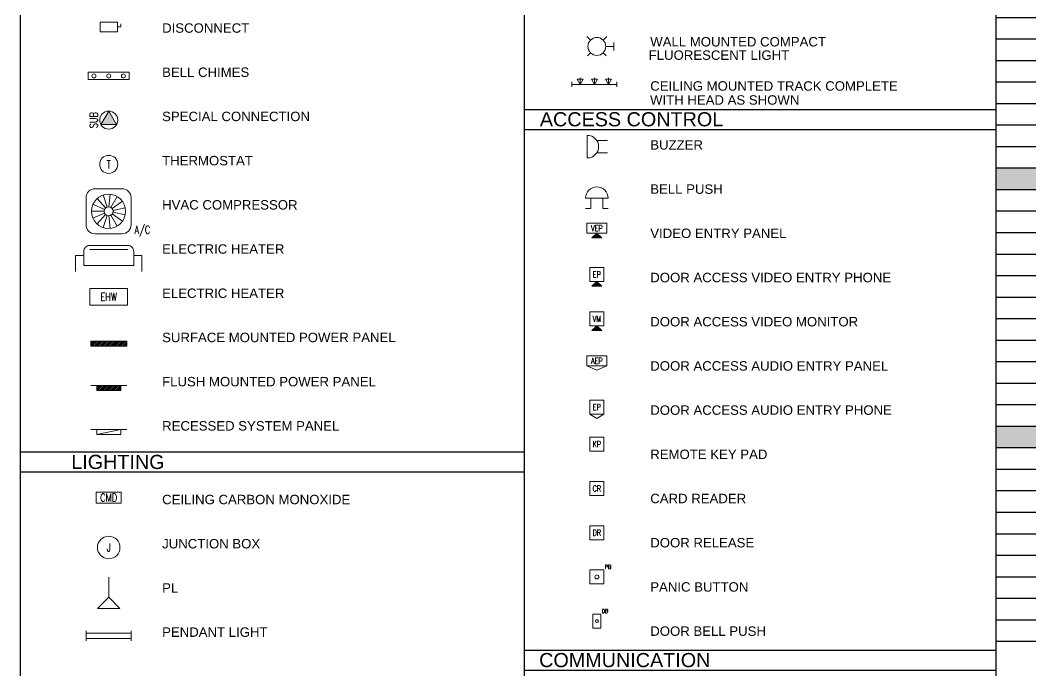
# Paper-space layout 'Symbols A0' of a CAD drawing. Header units: millimetres. Extents: x 0 to 1183, y 0 to 902.
# Drawn here: x 361 to 703.8, y 455.5 to 676.3 of the extents above; entities that cross this region are included whole.
import ezdxf
from ezdxf.enums import TextEntityAlignment as Align

# ---------------------------------------------------------------- set-up
doc = ezdxf.new("R2010")
doc.units = ezdxf.units.MM
for name, color, linetype, lineweight in [('E-ACCS', 152, 'Continuous', 5), ('E-LITE', 24, 'Continuous', 5), ('E-LITE-IDEN', 4, 'Continuous', 5), ('E-POWR', 1, 'Continuous', 5), ('G-ANNO-TEXT', 3, 'Continuous', 15), ('G-PAPR-MEDM', 6, 'Continuous', 30)]:
    doc.layers.add(name, color=color, linetype=linetype, lineweight=lineweight)
doc.layers.add('E-CTRL-IDEN', color=4, linetype='Continuous')
doc.styles.add('LARGE', font='arial.ttf', dxfattribs={"height": 4.8})
doc.styles.add('MEDIUM', font='arial.ttf', dxfattribs={"height": 3.2})
doc.styles.add('Medium text', font='arial.ttf', dxfattribs={"height": 3.2})
doc.styles.add('NOTES_ROMANS', font='romans.shx', dxfattribs={"width": 0.75})

# ---------------------------------------------------------------- blocks, each defined once
blk = doc.blocks.new('CEILING CARBON MONOXIDE')
blk.add_lwpolyline([(0, 0), (12.5, 0), (12.5, 5.56), (0, 5.56)], close=True)
at = {"style": 'NOTES_ROMANS', "width": 0.75}
blk.add_text('CMD', height=4, dxfattribs=at).set_placement((6.25, 2.78), align=Align.MIDDLE_CENTER)
blk = doc.blocks.new('DISCONNECT')
for p, q in [((8.69, 2.37), (10.45, 2.37)), ((10.45, 2.37), (10.45, 3.93))]:
    blk.add_line(p, q)
blk.add_lwpolyline([(8.69, 0), (0, 0), (0, 4.74), (8.69, 4.74)], close=True)
blk = doc.blocks.new('BELL CHIMES')
for p, q in [((-1.86, 10.23), (-1.86, -10.23)), ((1.86, 10.23), (-1.86, 10.23)), ((1.86, -10.23), (1.86, 10.23)), ((-1.86, -10.23), (1.86, -10.23))]:
    blk.add_line(p, q)
for centre in [(0, 7.37), (0, 0), (0, -7.37)]:
    blk.add_circle(centre, 1)
blk = doc.blocks.new('SPECIAL CONNECTION')
blk.add_lwpolyline([(0, 4.5), (-3.9, -2.25), (3.9, -2.25)], close=True)
blk.add_circle((0, 0), 4.5)
blk.add_solid([(-3.9, -2.25), (0, 4.5), (3.9, -2.25)])
at = {"style": 'NOTES_ROMANS', "width": 0.75}
blk.add_text('SUB', height=4, rotation=90, dxfattribs=at).set_placement((-7.5, 0), align=Align.MIDDLE_CENTER)
blk = doc.blocks.new('THERMOSTAT')
blk.add_circle((0, 0), 4.5)
at = {"style": 'NOTES_ROMANS', "width": 0.75}
blk.add_text('T', height=4, dxfattribs=at).set_placement((0, 0), align=Align.MIDDLE_CENTER)
blk = doc.blocks.new('HVAC COMPRESSOR')
for p, q in [((4.5, 22.5), (18, 22.5)), ((0, 4.5), (0, 18)), ((9.75, 12.91), (5.53, 17.6)), ((10.56, 13.38), (8.61, 19.38)), ((11.48, 13.47), (12.14, 19.75)), ((12.37, 13.19), (15.52, 18.65)), ((13.06, 12.56), (18.16, 16.27)), ((22.5, 18), (22.5, 4.5)), ((9.01, 11.25), (2.71, 11.25)), ((9.21, 12.16), (3.44, 14.73)), ((9.21, 10.34), (3.44, 7.77)), ((13.44, 11.71), (19.61, 13.03)), ((13.44, 10.79), (19.61, 9.47)), ((9.75, 9.59), (5.53, 4.9)), ((10.56, 9.12), (8.61, 3.12)), ((11.48, 9.03), (12.14, 2.75)), ((12.37, 9.31), (15.52, 3.85)), ((13.06, 9.94), (18.16, 6.23)), ((18, 0), (4.5, 0))]:
    blk.add_line(p, q)
for radius in [8.54, 2.24]:
    blk.add_circle((11.25, 11.25), radius)
for centre, start, end in [((4.5, 18), 90, 180), ((18, 18), 0, 90), ((4.5, 4.5), 180, 270), ((18, 4.5), 270, 0)]:
    blk.add_arc(centre, 4.5, start, end)
at = {"style": 'NOTES_ROMANS', "width": 0.75}
blk.add_text('A/C', height=4, dxfattribs=at).set_placement((24.25, 2), align=Align.MIDDLE_LEFT)
blk = doc.blocks.new('Buzzer')
for p, q in [((0, 5.63), (0, -5.63)), ((4.76, 3), (10, 3)), ((4.76, -3), (10, -3))]:
    blk.add_line(p, q)
blk.add_arc((0, 0), 5.63, 270, 90)
blk = doc.blocks.new('Bell Push')
for p, q in [((-5.63, 5.24), (5.63, 5.24)), ((-3, 5.24), (-3, 0)), ((3, 5.24), (3, 0)), ((-3, 0), (-5.63, 0)), ((3, 0), (5.63, 0))]:
    blk.add_line(p, q)
blk.add_arc((0, 5.24), 5.63, 0, 180)
blk = doc.blocks.new('Junction Box')
blk.add_circle((0, 0), 5.63)
at = {"layer": 'E-LITE-IDEN', "style": 'NOTES_ROMANS', "width": 0.75}
blk.add_text('J', height=4, dxfattribs=at).set_placement((0, 0), align=Align.MIDDLE_CENTER)
blk = doc.blocks.new('Electric Heater')
blk.add_line((-9.5, 8), (9.5, 8))
blk.add_lwpolyline([(-12.5, 0), (12.5, 0), (12.5, 7, 0.414214), (9.5, 10), (-9.5, 10, 0.414214), (-12.5, 7)], format="xyb", close=True)
for points in [[(-12.5, 5), (-16.5, 5), (-16.5, -3)], [(12.5, 5), (16.5, 5), (16.5, -3)]]:
    blk.add_lwpolyline(points)
blk = doc.blocks.new('Electric Water Heater')
blk.add_lwpolyline([(-9.37, -4.17), (9.38, -4.17), (9.38, 4.17), (-9.37, 4.17)], close=True)
at = {"style": 'NOTES_ROMANS', "width": 0.75}
blk.add_text('EHW', height=4, dxfattribs=at).set_placement((0, 0), align=Align.MIDDLE_CENTER)
blk = doc.blocks.new('PL')
blk.add_line((0, -10), (0, 0))
blk.add_lwpolyline([(-5.625, -15.625), (5.625, -15.625), (0, -10)], close=True)
blk = doc.blocks.new('Pendant Light')
for p, q in [((-11.24, 2.5), (-11.24, -2.5)), ((11.24, 1.25), (-11.24, 1.25)), ((11.24, 2.5), (11.24, -2.5)), ((11.24, -1.25), (-11.24, -1.25))]:
    blk.add_line(p, q)
blk = doc.blocks.new('WALL MOUNTED COMPACT FLUORESCENT LIGHT')
at = {"lineweight": -2}
for p, q in [((-3.17, 3.17), (-5, 5)), ((3.17, 3.17), (5.02, 5.02)), ((-3.17, -3.17), (-4.65, -4.65)), ((3.17, -3.17), (4.64, -4.64))]:
    blk.add_line(p, q, dxfattribs=at)
for p, q in [((4.49, 0), (8.49, 0)), ((8.49, -2), (8.49, 2))]:
    blk.add_line(p, q)
blk.add_circle((0, 0), 4.49, dxfattribs=at)
blk = doc.blocks.new('FLUSH MOUNTED POWER PANEL')
for p, q in [((9, 0), (-9, 0)), ((-6, -2.1), (-3.9, 0)), ((-6, 0), (-6, -2.5)), ((-5.52, -2.5), (-3.02, 0)), ((-2.86, -2.5), (-0.36, 0)), ((-1.98, -2.5), (0.52, 0)), ((0.67, -2.5), (3.17, 0)), ((1.56, -2.5), (4.06, 0)), ((6, -2.5), (6, 0)), ((-6, -0.33), (-5.67, 0)), ((-6, -1.22), (-4.78, 0)), ((-6, -2.5), (6, -2.5)), ((-4.63, -2.5), (-2.13, 0)), ((-3.75, -2.5), (-1.25, 0)), ((-1.1, -2.5), (1.4, 0)), ((-0.21, -2.5), (2.29, 0)), ((2.44, -2.5), (4.94, 0)), ((3.32, -2.5), (5.82, 0)), ((4.21, -2.5), (6, -0.71)), ((5.09, -2.5), (6, -1.59)), ((5.98, -2.5), (6, -2.48))]:
    blk.add_line(p, q)
blk = doc.blocks.new('RECESSED SYSTEM PANEL')
for p, q in [((9, 0), (-9, 0)), ((-6, 0), (-6, -2.5)), ((-6, -2.5), (6, 0)), ((6, -2.5), (6, 0)), ((-6, -2.5), (6, -2.5)), ((5.98, -2.5), (6, -2.48))]:
    blk.add_line(p, q)
blk = doc.blocks.new('SURFACE MOUNTED POWER PANEL')
for p, q in [((-9, -0.66), (-8.34, 0)), ((-9, -1.54), (-7.46, 0)), ((-9, -2.42), (-6.58, 0)), ((-8.19, -2.5), (-5.69, 0)), ((-7.31, -2.5), (-4.81, 0)), ((-6.43, -2.5), (-3.93, 0)), ((-5.54, -2.5), (-3.04, 0)), ((-4.66, -2.5), (-2.16, 0)), ((-3.77, -2.5), (-1.27, 0)), ((-2.89, -2.5), (-0.39, 0)), ((-2.01, -2.5), (0.49, 0)), ((-1.12, -2.5), (1.38, 0)), ((-0.24, -2.5), (2.26, 0)), ((0.65, -2.5), (3.15, 0)), ((1.53, -2.5), (4.03, 0)), ((2.41, -2.5), (4.91, 0)), ((3.3, -2.5), (5.8, 0)), ((4.18, -2.5), (6.68, 0)), ((5.07, -2.5), (7.57, 0)), ((5.95, -2.5), (8.45, 0)), ((6.83, -2.5), (9, -0.33)), ((7.72, -2.5), (9, -1.22)), ((8.6, -2.5), (9, -2.1))]:
    blk.add_line(p, q)
blk.add_lwpolyline([(-9, -2.5), (9, -2.5), (9, 0), (-9, 0)], close=True)
blk = doc.blocks.new('VIDEO ENTRY PANEL')
h = blk.add_hatch(color=256)
h.dxf.hatch_style = 1
h.paths.add_polyline_path([(-2.5, -7.33), (2.5, -7.33), (0, -5)])
for points in [[(-5, -5), (5, -5), (5, 0), (-5, 0)], [(-2.5, -7.33), (2.5, -7.33), (0, -5)]]:
    blk.add_lwpolyline(points, close=True)
at = {"layer": 'E-CTRL-IDEN', "insert": (0, -2.5), "char_height": 3, "width": 5.9229, "attachment_point": 5, "style": 'NOTES_ROMANS'}
blk.add_mtext('VEP', dxfattribs=at)
blk = doc.blocks.new('DOOR ACCESS VIDEO ENTRY PANEL')
h = blk.add_hatch(color=256)
h.dxf.hatch_style = 1
h.paths.add_polyline_path([(-2.5, -9.33), (2.5, -9.33), (0, -7)])
for points in [[(-3.5, -7), (3.5, -7), (3.5, 0), (-3.5, 0)], [(-2.5, -9.33), (2.5, -9.33), (0, -7)]]:
    blk.add_lwpolyline(points, close=True)
at = {"layer": 'E-CTRL-IDEN', "style": 'NOTES_ROMANS', "width": 0.75}
blk.add_text('EP', height=3, dxfattribs=at).set_placement((0, -3.5), align=Align.MIDDLE_CENTER)
blk = doc.blocks.new('DOOR ACCESS VIDEO MONITOR')
h = blk.add_hatch(color=256)
h.dxf.hatch_style = 1
h.paths.add_polyline_path([(-2.5, -9.33), (2.5, -9.33), (0, -7)])
for points in [[(-3.5, -7), (3.5, -7), (3.5, 0), (-3.5, 0)], [(-2.5, -9.33), (2.5, -9.33), (0, -7)]]:
    blk.add_lwpolyline(points, close=True)
at = {"layer": 'E-CTRL-IDEN', "style": 'NOTES_ROMANS', "width": 0.75}
blk.add_text('VM', height=3, dxfattribs=at).set_placement((0, -3.5), align=Align.MIDDLE_CENTER)
blk = doc.blocks.new('DOOR ACCESS AUDIO ENTRY PANEL')
for points in [[(-5, -5), (5, -5), (5, 0), (-5, 0)], [(5, -5), (-5, -5), (0, -7.16)]]:
    blk.add_lwpolyline(points, close=True)
at = {"layer": 'E-CTRL-IDEN', "insert": (0, -2.5), "char_height": 3, "width": 5.9229, "attachment_point": 5, "style": 'NOTES_ROMANS'}
blk.add_mtext('AEP', dxfattribs=at)
blk = doc.blocks.new('DOOR ACCESS AUDIO ENTRY PHONE')
blk.add_lwpolyline([(-3.5, -7), (3.5, -7), (3.5, 0), (-3.5, 0)], close=True)
blk.add_lwpolyline([(-3.5, -7), (0, -9.16), (3.5, -7)])
at = {"layer": 'E-CTRL-IDEN', "style": 'NOTES_ROMANS', "width": 0.75}
blk.add_text('EP', height=3, dxfattribs=at).set_placement((0, -3.5), align=Align.MIDDLE_CENTER)
blk = doc.blocks.new('REMOTE KEY PAD')
blk.add_lwpolyline([(-3.5, -3.5), (3.5, -3.5), (3.5, 3.5), (-3.5, 3.5)], close=True)
at = {"layer": 'E-CTRL-IDEN', "style": 'NOTES_ROMANS', "width": 0.75}
blk.add_text('KP', height=3, dxfattribs=at).set_placement((0, 0), align=Align.MIDDLE_CENTER)
blk = doc.blocks.new('CARD READER')
blk.add_lwpolyline([(-3.5, -3.5), (3.5, -3.5), (3.5, 3.5), (-3.5, 3.5)], close=True)
at = {"layer": 'E-CTRL-IDEN', "style": 'NOTES_ROMANS', "width": 0.75}
blk.add_text('CR', height=3, dxfattribs=at).set_placement((0, 0), align=Align.MIDDLE_CENTER)
blk = doc.blocks.new('DOOR RELEASE')
blk.add_lwpolyline([(-3.5, -3.5), (3.5, -3.5), (3.5, 3.5), (-3.5, 3.5)], close=True)
at = {"layer": 'E-CTRL-IDEN', "style": 'NOTES_ROMANS', "width": 0.75}
blk.add_text('DR', height=3, dxfattribs=at).set_placement((0, 0), align=Align.MIDDLE_CENTER)
blk = doc.blocks.new('PANIC BUTTON')
blk.add_lwpolyline([(-3.5, -3.5), (3.5, -3.5), (3.5, 3.5), (-3.5, 3.5)], close=True)
blk.add_circle((0, 0), 1)
at = {"layer": 'E-CTRL-IDEN', "style": 'NOTES_ROMANS', "width": 0.75}
blk.add_text('PB', height=2, dxfattribs=at).set_placement((4, 4))
blk = doc.blocks.new('DOOR BELL PUSH')
blk.add_lwpolyline([(-2, -3.5), (2, -3.5), (2, 3.5), (-2, 3.5)], close=True)
blk.add_circle((0, 0), 0.75)
at = {"layer": 'E-CTRL-IDEN', "style": 'NOTES_ROMANS', "width": 0.75}
blk.add_text('DB', height=2, dxfattribs=at).set_placement((2.5, 4))
blk = doc.blocks.new('*T133')
at = {"layer": 'G-PAPR-MEDM', "color": 7, "linetype": 'ByBlock', "lineweight": -2, "transparency": 16777216}
for p, q in [((0, 0), (200, 0)), ((0, 0), (0, -14.6)), ((39.16, 0), (39.16, -7.3)), ((132.17, 0), (132.17, -7.3)), ((170.86, 0), (170.86, -7.3)), ((200, 0), (200, -7.3)), ((0, -7.3), (200, -7.3)), ((0, -29.2), (200, -29.2)), ((0, -29.2), (0, -36.5)), ((0, -131.4), (200, -131.4)), ((0, -131.4), (0, -138.7)), ((0, -240.9), (200, -240.9)), ((0, -240.9), (0, -248.2)), ((0, -328.5), (200, -328.5)), ((0, -328.5), (0, -335.8))]:
    blk.add_line(p, q, dxfattribs=at)
at = {"layer": 'G-PAPR-MEDM', "color": 0, "linetype": 'ByBlock', "lineweight": -2, "transparency": 16777216}
for p, q in [((200, -7.3), (200, -401.5)), ((0, -14.6), (200, -14.6)), ((0, -14.6), (0, -29.2)), ((39.16, -14.6), (39.16, -29.2)), ((132.17, -14.6), (132.17, -29.2)), ((170.86, -14.6), (170.86, -29.2)), ((0, -21.9), (200, -21.9)), ((0, -36.5), (200, -36.5)), ((0, -36.5), (0, -131.4)), ((39.16, -36.5), (39.16, -131.4)), ((132.17, -36.5), (132.17, -131.4)), ((170.86, -36.5), (170.86, -131.4)), ((0, -43.8), (200, -43.8)), ((0, -51.1), (200, -51.1)), ((0, -58.4), (200, -58.4)), ((0, -65.7), (200, -65.7)), ((0, -73), (200, -73)), ((0, -80.3), (200, -80.3)), ((0, -87.6), (200, -87.6)), ((0, -94.9), (200, -94.9)), ((0, -102.2), (200, -102.2)), ((0, -109.5), (200, -109.5)), ((0, -116.8), (200, -116.8)), ((0, -124.1), (200, -124.1)), ((0, -138.7), (200, -138.7)), ((0, -138.7), (0, -240.9)), ((39.16, -138.7), (39.16, -240.9)), ((132.17, -138.7), (132.17, -240.9)), ((170.86, -138.7), (170.86, -240.9)), ((0, -146), (200, -146)), ((0, -153.3), (200, -153.3)), ((0, -160.6), (200, -160.6)), ((0, -167.9), (200, -167.9)), ((0, -175.2), (200, -175.2)), ((0, -182.5), (200, -182.5)), ((0, -189.8), (200, -189.8)), ((0, -197.1), (200, -197.1)), ((0, -204.4), (200, -204.4)), ((0, -211.7), (200, -211.7)), ((0, -219), (200, -219)), ((0, -226.3), (200, -226.3)), ((0, -233.6), (200, -233.6)), ((0, -248.2), (200, -248.2)), ((0, -248.2), (0, -328.5)), ((39.16, -248.2), (39.16, -328.5)), ((132.17, -248.2), (132.17, -328.5)), ((170.86, -248.2), (170.86, -328.5)), ((0, -255.5), (200, -255.5)), ((0, -262.8), (200, -262.8)), ((0, -270.1), (200, -270.1)), ((0, -277.4), (200, -277.4)), ((0, -284.7), (200, -284.7)), ((0, -292), (200, -292)), ((0, -299.3), (200, -299.3)), ((0, -306.6), (200, -306.6)), ((0, -313.9), (200, -313.9)), ((0, -321.2), (200, -321.2)), ((0, -335.8), (200, -335.8)), ((0, -335.8), (0, -401.5)), ((39.16, -335.8), (39.16, -401.5)), ((132.17, -335.8), (132.17, -401.5)), ((170.86, -335.8), (170.86, -401.5)), ((0, -343.1), (200, -343.1)), ((0, -350.4), (200, -350.4)), ((0, -357.7), (200, -357.7)), ((0, -365), (200, -365)), ((0, -372.3), (200, -372.3)), ((0, -379.6), (200, -379.6)), ((0, -386.9), (200, -386.9)), ((0, -394.2), (200, -394.2)), ((0, -401.5), (200, -401.5))]:
    blk.add_line(p, q, dxfattribs=at)
at = {"layer": 'G-PAPR-MEDM', "color": 9, "transparency": 16777216}
for points in [[(0, 0), (0, -7.3), (39.16, 0), (39.16, -7.3)], [(39.16, 0), (39.16, -7.3), (132.17, 0), (132.17, -7.3)], [(132.17, 0), (132.17, -7.3), (170.86, 0), (170.86, -7.3)], [(170.86, 0), (170.86, -7.3), (200, 0), (200, -7.3)], [(0, -7.3), (0, -14.6), (200, -7.3), (200, -14.6)], [(0, -29.2), (0, -36.5), (200, -29.2), (200, -36.5)], [(0, -131.4), (0, -138.7), (200, -131.4), (200, -138.7)], [(0, -240.9), (0, -248.2), (200, -240.9), (200, -248.2)], [(0, -328.5), (0, -335.8), (200, -328.5), (200, -335.8)]]:
    blk.add_solid(points, dxfattribs=at)
at = {"layer": 'G-PAPR-MEDM', "color": 7, "transparency": 16777216, "char_height": 3.2, "attachment_point": 2, "style": 'MEDIUM'}
for s, insert, width in [('{\\fArial|b0|i0|c0;SHEET NO.', (19.58, -1.5), 36.1591), ('{\\fArial|b0|i0|c0;DESCRIPTION', (85.67, -1.5), 90.0153), ('{\\fArial|b0|i0|c0;ISSUED ON', (151.52, -1.5), 35.6828), ('{\\fArial|b0|i0|c0;REV NO.', (185.43, -1.5), 26.1428), ('{\\fArial|b0|i0|c0;GENERAL', (100, -8.8), 197), ('{\\fArial|b0|i0|c0;G-001', (19.58, -16.1), 36.1591), ('{\\fArial|b0|i0|c0;COVER SHEET', (85.67, -16.1), 90.0153), ('{\\fArial|b0|i0|c0;########', (151.52, -16.1), 35.6828), ('{\\fArial|b0|i0|c0;R0', (185.43, -16.1), 26.1428), ('{\\fArial|b0|i0|c0;G-002', (19.58, -23.4), 36.1591), ('{\\fArial|b0|i0|c0;SYMBOLS & LEGENDS', (85.67, -23.4), 90.0153), ('{\\fArial|b0|i0|c0;', (151.52, -23.4), 35.6828), ('{\\fArial|b0|i0|c0;R0', (185.43, -23.4), 26.1428), ('{\\fArial|b0|i0|c0;ARCHITECTURAL FLOOR PLANS', (100, -30.7), 197), ('{\\fArial|b0|i0|c0;', (19.58, -38), 36.1591), ('{\\fArial|b0|i0|c0;', (85.67, -38), 90.0153), ('{\\fArial|b0|i0|c0;', (151.52, -38), 35.6828), ('{\\fArial|b0|i0|c0;', (185.43, -38), 26.1428), ('{\\fArial|b0|i0|c0;', (19.58, -45.3), 36.1591), ('{\\fArial|b0|i0|c0;', (85.67, -45.3), 90.0153), ('{\\fArial|b0|i0|c0;', (151.52, -45.3), 35.6828), ('{\\fArial|b0|i0|c0;', (185.43, -45.3), 26.1428), ('{\\fArial|b0|i0|c0;', (19.58, -52.6), 36.1591), ('{\\fArial|b0|i0|c0;', (85.67, -52.6), 90.0153), ('{\\fArial|b0|i0|c0;', (151.52, -52.6), 35.6828), ('{\\fArial|b0|i0|c0;', (185.43, -52.6), 26.1428), ('{\\fArial|b0|i0|c0;', (19.58, -59.9), 36.1591), ('{\\fArial|b0|i0|c0;', (85.67, -59.9), 90.0153), ('{\\fArial|b0|i0|c0;', (151.52, -59.9), 35.6828), ('{\\fArial|b0|i0|c0;', (185.43, -59.9), 26.1428), ('{\\fArial|b0|i0|c0;', (19.58, -67.2), 36.1591), ('{\\fArial|b0|i0|c0;', (85.67, -67.2), 90.0153), ('{\\fArial|b0|i0|c0;', (151.52, -67.2), 35.6828), ('{\\fArial|b0|i0|c0;', (185.43, -67.2), 26.1428), ('{\\fArial|b0|i0|c0;', (19.58, -74.5), 36.1591), ('{\\fArial|b0|i0|c0;', (85.67, -74.5), 90.0153), ('{\\fArial|b0|i0|c0;', (151.52, -74.5), 35.6828), ('{\\fArial|b0|i0|c0;', (185.43, -74.5), 26.1428), ('{\\fArial|b0|i0|c0;', (19.58, -81.8), 36.1591), ('{\\fArial|b0|i0|c0;', (85.67, -81.8), 90.0153), ('{\\fArial|b0|i0|c0;', (151.52, -81.8), 35.6828), ('{\\fArial|b0|i0|c0;', (185.43, -81.8), 26.1428), ('{\\fArial|b0|i0|c0;', (19.58, -89.1), 36.1591), ('{\\fArial|b0|i0|c0;', (85.67, -89.1), 90.0153), ('{\\fArial|b0|i0|c0;', (151.52, -89.1), 35.6828), ('{\\fArial|b0|i0|c0;', (185.43, -89.1), 26.1428), ('{\\fArial|b0|i0|c0;', (19.58, -96.4), 36.1591), ('{\\fArial|b0|i0|c0;', (85.67, -96.4), 90.0153), ('{\\fArial|b0|i0|c0;', (151.52, -96.4), 35.6828), ('{\\fArial|b0|i0|c0;', (185.43, -96.4), 26.1428), ('{\\fArial|b0|i0|c0;', (19.58, -103.7), 36.1591), ('{\\fArial|b0|i0|c0;', (85.67, -103.7), 90.0153), ('{\\fArial|b0|i0|c0;', (151.52, -103.7), 35.6828), ('{\\fArial|b0|i0|c0;', (185.43, -103.7), 26.1428), ('{\\fArial|b0|i0|c0;', (19.58, -111), 36.1591), ('{\\fArial|b0|i0|c0;', (85.67, -111), 90.0153), ('{\\fArial|b0|i0|c0;', (151.52, -111), 35.6828), ('{\\fArial|b0|i0|c0;', (185.43, -111), 26.1428), ('{\\fArial|b0|i0|c0;', (19.58, -118.3), 36.1591), ('{\\fArial|b0|i0|c0;', (85.67, -118.3), 90.0153), ('{\\fArial|b0|i0|c0;', (151.52, -118.3), 35.6828), ('{\\fArial|b0|i0|c0;', (185.43, -118.3), 26.1428), ('{\\fArial|b0|i0|c0;', (19.58, -125.6), 36.1591), ('{\\fArial|b0|i0|c0;', (85.67, -125.6), 90.0153), ('{\\fArial|b0|i0|c0;', (151.52, -125.6), 35.6828), ('{\\fArial|b0|i0|c0;', (185.43, -125.6), 26.1428), ('{\\fArial|b0|i0|c0;ARCHITECTURAL WORKING DRAWINGS', (100, -132.9), 197), ('{\\fArial|b0|i0|c0;', (19.58, -140.2), 36.1591), ('{\\fArial|b0|i0|c0;', (85.67, -140.2), 90.0153), ('{\\fArial|b0|i0|c0;', (151.52, -140.2), 35.6828), ('{\\fArial|b0|i0|c0;', (185.43, -140.2), 26.1428), ('{\\fArial|b0|i0|c0;', (19.58, -147.5), 36.1591), ('{\\fArial|b0|i0|c0;', (85.67, -147.5), 90.0153), ('{\\fArial|b0|i0|c0;', (151.52, -147.5), 35.6828), ('{\\fArial|b0|i0|c0;', (185.43, -147.5), 26.1428), ('{\\fArial|b0|i0|c0;', (19.58, -154.8), 36.1591), ('{\\fArial|b0|i0|c0;', (85.67, -154.8), 90.0153), ('{\\fArial|b0|i0|c0;', (151.52, -154.8), 35.6828), ('{\\fArial|b0|i0|c0;', (185.43, -154.8), 26.1428), ('{\\fArial|b0|i0|c0;', (19.58, -162.1), 36.1591), ('{\\fArial|b0|i0|c0;', (85.67, -162.1), 90.0153), ('{\\fArial|b0|i0|c0;', (151.52, -162.1), 35.6828), ('{\\fArial|b0|i0|c0;', (185.43, -162.1), 26.1428), ('{\\fArial|b0|i0|c0;', (19.58, -169.4), 36.1591), ('{\\fArial|b0|i0|c0;', (85.67, -169.4), 90.0153), ('{\\fArial|b0|i0|c0;', (151.52, -169.4), 35.6828), ('{\\fArial|b0|i0|c0;', (185.43, -169.4), 26.1428), ('{\\fArial|b0|i0|c0;', (19.58, -176.7), 36.1591), ('{\\fArial|b0|i0|c0;', (85.67, -176.7), 90.0153), ('{\\fArial|b0|i0|c0;', (151.52, -176.7), 35.6828), ('{\\fArial|b0|i0|c0;', (185.43, -176.7), 26.1428), ('{\\fArial|b0|i0|c0;', (19.58, -184), 36.1591), ('{\\fArial|b0|i0|c0;', (85.67, -184), 90.0153), ('{\\fArial|b0|i0|c0;', (151.52, -184), 35.6828), ('{\\fArial|b0|i0|c0;', (185.43, -184), 26.1428), ('{\\fArial|b0|i0|c0;', (19.58, -191.3), 36.1591), ('{\\fArial|b0|i0|c0;', (85.67, -191.3), 90.0153), ('{\\fArial|b0|i0|c0;', (151.52, -191.3), 35.6828), ('{\\fArial|b0|i0|c0;', (185.43, -191.3), 26.1428), ('{\\fArial|b0|i0|c0;', (19.58, -198.6), 36.1591), ('{\\fArial|b0|i0|c0;', (85.67, -198.6), 90.0153), ('{\\fArial|b0|i0|c0;', (151.52, -198.6), 35.6828), ('{\\fArial|b0|i0|c0;', (185.43, -198.6), 26.1428), ('{\\fArial|b0|i0|c0;', (19.58, -205.9), 36.1591), ('{\\fArial|b0|i0|c0;', (85.67, -205.9), 90.0153), ('{\\fArial|b0|i0|c0;', (151.52, -205.9), 35.6828), ('{\\fArial|b0|i0|c0;', (185.43, -205.9), 26.1428), ('{\\fArial|b0|i0|c0;', (19.58, -213.2), 36.1591), ('{\\fArial|b0|i0|c0;', (85.67, -213.2), 90.0153), ('{\\fArial|b0|i0|c0;', (151.52, -213.2), 35.6828), ('{\\fArial|b0|i0|c0;', (185.43, -213.2), 26.1428), ('{\\fArial|b0|i0|c0;', (19.58, -220.5), 36.1591), ('{\\fArial|b0|i0|c0;', (85.67, -220.5), 90.0153), ('{\\fArial|b0|i0|c0;', (151.52, -220.5), 35.6828), ('{\\fArial|b0|i0|c0;', (185.43, -220.5), 26.1428), ('{\\fArial|b0|i0|c0;', (19.58, -227.8), 36.1591), ('{\\fArial|b0|i0|c0;', (85.67, -227.8), 90.0153), ('{\\fArial|b0|i0|c0;', (151.52, -227.8), 35.6828), ('{\\fArial|b0|i0|c0;', (185.43, -227.8), 26.1428), ('{\\fArial|b0|i0|c0;', (19.58, -235.1), 36.1591), ('{\\fArial|b0|i0|c0;', (85.67, -235.1), 90.0153), ('{\\fArial|b0|i0|c0;', (151.52, -235.1), 35.6828), ('{\\fArial|b0|i0|c0;', (185.43, -235.1), 26.1428), ('{\\fArial|b0|i0|c0;ARCHITECTURAL ELEVATIONS / SECTIONS', (100, -242.4), 197), ('{\\fArial|b0|i0|c0;', (19.58, -249.7), 36.1591), ('{\\fArial|b0|i0|c0;', (85.67, -249.7), 90.0153), ('{\\fArial|b0|i0|c0;', (151.52, -249.7), 35.6828), ('{\\fArial|b0|i0|c0;', (185.43, -249.7), 26.1428), ('{\\fArial|b0|i0|c0;', (19.58, -257), 36.1591), ('{\\fArial|b0|i0|c0;', (85.67, -257), 90.0153), ('{\\fArial|b0|i0|c0;', (151.52, -257), 35.6828), ('{\\fArial|b0|i0|c0;', (185.43, -257), 26.1428), ('{\\fArial|b0|i0|c0;', (19.58, -264.3), 36.1591), ('{\\fArial|b0|i0|c0;', (85.67, -264.3), 90.0153), ('{\\fArial|b0|i0|c0;', (151.52, -264.3), 35.6828), ('{\\fArial|b0|i0|c0;', (185.43, -264.3), 26.1428), ('{\\fArial|b0|i0|c0;', (19.58, -271.6), 36.1591), ('{\\fArial|b0|i0|c0;', (85.67, -271.6), 90.0153), ('{\\fArial|b0|i0|c0;', (151.52, -271.6), 35.6828), ('{\\fArial|b0|i0|c0;', (185.43, -271.6), 26.1428), ('{\\fArial|b0|i0|c0;', (19.58, -278.9), 36.1591), ('{\\fArial|b0|i0|c0;', (85.67, -278.9), 90.0153), ('{\\fArial|b0|i0|c0;', (151.52, -278.9), 35.6828), ('{\\fArial|b0|i0|c0;', (185.43, -278.9), 26.1428), ('{\\fArial|b0|i0|c0;', (19.58, -286.2), 36.1591), ('{\\fArial|b0|i0|c0;', (85.67, -286.2), 90.0153), ('{\\fArial|b0|i0|c0;', (151.52, -286.2), 35.6828), ('{\\fArial|b0|i0|c0;', (185.43, -286.2), 26.1428), ('{\\fArial|b0|i0|c0;', (19.58, -293.5), 36.1591), ('{\\fArial|b0|i0|c0;', (85.67, -293.5), 90.0153), ('{\\fArial|b0|i0|c0;', (151.52, -293.5), 35.6828), ('{\\fArial|b0|i0|c0;', (185.43, -293.5), 26.1428), ('{\\fArial|b0|i0|c0;', (19.58, -300.8), 36.1591), ('{\\fArial|b0|i0|c0;', (85.67, -300.8), 90.0153), ('{\\fArial|b0|i0|c0;', (151.52, -300.8), 35.6828), ('{\\fArial|b0|i0|c0;', (185.43, -300.8), 26.1428), ('{\\fArial|b0|i0|c0;', (19.58, -308.1), 36.1591), ('{\\fArial|b0|i0|c0;', (85.67, -308.1), 90.0153), ('{\\fArial|b0|i0|c0;', (151.52, -308.1), 35.6828), ('{\\fArial|b0|i0|c0;', (185.43, -308.1), 26.1428), ('{\\fArial|b0|i0|c0;', (19.58, -315.4), 36.1591), ('{\\fArial|b0|i0|c0;', (85.67, -315.4), 90.0153), ('{\\fArial|b0|i0|c0;', (151.52, -315.4), 35.6828), ('{\\fArial|b0|i0|c0;', (185.43, -315.4), 26.1428), ('{\\fArial|b0|i0|c0;', (19.58, -322.7), 36.1591), ('{\\fArial|b0|i0|c0;', (85.67, -322.7), 90.0153), ('{\\fArial|b0|i0|c0;', (151.52, -322.7), 35.6828), ('{\\fArial|b0|i0|c0;', (185.43, -322.7), 26.1428), ('{\\fArial|b0|i0|c0;ARCHITECTURAL DETAILS', (100, -330), 197), ('{\\fArial|b0|i0|c0;', (19.58, -337.3), 36.1591), ('{\\fArial|b0|i0|c0;', (85.67, -337.3), 90.0153), ('{\\fArial|b0|i0|c0;', (151.52, -337.3), 35.6828), ('{\\fArial|b0|i0|c0;', (185.43, -337.3), 26.1428), ('{\\fArial|b0|i0|c0;', (19.58, -344.6), 36.1591), ('{\\fArial|b0|i0|c0;', (85.67, -344.6), 90.0153), ('{\\fArial|b0|i0|c0;', (151.52, -344.6), 35.6828), ('{\\fArial|b0|i0|c0;', (185.43, -344.6), 26.1428), ('{\\fArial|b0|i0|c0;', (19.58, -351.9), 36.1591), ('{\\fArial|b0|i0|c0;', (85.67, -351.9), 90.0153), ('{\\fArial|b0|i0|c0;', (151.52, -351.9), 35.6828), ('{\\fArial|b0|i0|c0;', (185.43, -351.9), 26.1428), ('{\\fArial|b0|i0|c0;', (19.58, -359.2), 36.1591), ('{\\fArial|b0|i0|c0;', (85.67, -359.2), 90.0153), ('{\\fArial|b0|i0|c0;', (151.52, -359.2), 35.6828), ('{\\fArial|b0|i0|c0;', (185.43, -359.2), 26.1428), ('{\\fArial|b0|i0|c0;', (19.58, -366.5), 36.1591), ('{\\fArial|b0|i0|c0;', (85.67, -366.5), 90.0153), ('{\\fArial|b0|i0|c0;', (151.52, -366.5), 35.6828), ('{\\fArial|b0|i0|c0;', (185.43, -366.5), 26.1428), ('{\\fArial|b0|i0|c0;', (19.58, -373.8), 36.1591), ('{\\fArial|b0|i0|c0;', (85.67, -373.8), 90.0153), ('{\\fArial|b0|i0|c0;', (151.52, -373.8), 35.6828), ('{\\fArial|b0|i0|c0;', (185.43, -373.8), 26.1428), ('{\\fArial|b0|i0|c0;', (19.58, -381.1), 36.1591), ('{\\fArial|b0|i0|c0;', (85.67, -381.1), 90.0153), ('{\\fArial|b0|i0|c0;', (151.52, -381.1), 35.6828), ('{\\fArial|b0|i0|c0;', (185.43, -381.1), 26.1428), ('{\\fArial|b0|i0|c0;', (19.58, -388.4), 36.1591), ('{\\fArial|b0|i0|c0;', (85.67, -388.4), 90.0153), ('{\\fArial|b0|i0|c0;', (151.52, -388.4), 35.6828), ('{\\fArial|b0|i0|c0;', (185.43, -388.4), 26.1428), ('{\\fArial|b0|i0|c0;', (19.58, -395.7), 36.1591), ('{\\fArial|b0|i0|c0;', (85.67, -395.7), 90.0153), ('{\\fArial|b0|i0|c0;', (151.52, -395.7), 35.6828), ('{\\fArial|b0|i0|c0;', (185.43, -395.7), 26.1428)]:
    blk.add_mtext(s, dxfattribs=dict(at, insert=insert, width=width))

psp = doc.layouts.new('Symbols A0')

# ---------------------------------------------------------------- linework, layer by layer
at = {"layer": 'E-LITE'}
for p, q in [((548.13, 655.32), (548.13, 653.63)), ((551.01, 654.47), (551.01, 656.68)), ((555.77, 654.47), (555.77, 656.68)), ((560.52, 654.47), (560.52, 656.68)), ((563.4, 655.32), (563.4, 653.63)), ((548.13, 654.47), (563.4, 654.47))]:
    psp.add_line(p, q, dxfattribs=at)
for points in [[(549.99, 656.24), (552.03, 656.24), (551.01, 654.47)], [(554.75, 656.24), (556.79, 656.24), (555.77, 654.47)], [(561.54, 656.24), (559.5, 656.24), (560.52, 654.47)]]:
    psp.add_lwpolyline(points, close=True, dxfattribs=at)
at = {"layer": 'G-PAPR-MEDM'}
for p, q in [((361, 887), (361, 15)), ((692, 887), (692, 15)), ((532, 867.01), (532, 15)), ((532, 645.98), (692, 645.98)), ((532, 639.18), (692, 639.18)), ((361, 529.83), (532, 529.83)), ((361, 523.04), (532, 523.04)), ((532, 462.5), (692, 462.5)), ((532, 455.7), (692, 455.7))]:
    psp.add_line(p, q, dxfattribs=at)

# ---------------------------------------------------------------- block references
psp.add_blockref('*T133', (692, 867.01))
at = {"layer": 'E-ACCS', "xscale": 0.6794554381932817, "yscale": 0.6794554381932817, "zscale": 0.6794554381932817}
for name, p in [('Buzzer', (553.39, 633.34)), ('Bell Push', (556.62, 612.34)), ('VIDEO ENTRY PANEL', (556.62, 607.34)), ('DOOR ACCESS VIDEO ENTRY PANEL', (556.62, 592.34)), ('DOOR ACCESS VIDEO MONITOR', (556.62, 577.34)), ('DOOR ACCESS AUDIO ENTRY PANEL', (556.62, 562.34)), ('DOOR ACCESS AUDIO ENTRY PHONE', (556.62, 547.34)), ('REMOTE KEY PAD', (556.62, 532.34)), ('CARD READER', (556.62, 517.34)), ('DOOR RELEASE', (556.62, 502.34)), ('PANIC BUTTON', (556.62, 487.34)), ('DOOR BELL PUSH', (556.62, 472.34))]:
    psp.add_blockref(name, p, dxfattribs=at)
at = {"layer": 'E-LITE', "xscale": 0.6794554381932817, "yscale": 0.6794554381932817, "zscale": 0.6794554381932817}
for name, p in [('WALL MOUNTED COMPACT FLUORESCENT LIGHT', (556.62, 667.34)), ('CEILING CARBON MONOXIDE', (386.78, 512.34)), ('Junction Box', (391.02, 497.34)), ('PL', (391.02, 487.23)), ('Pendant Light', (391.02, 467.34))]:
    psp.add_blockref(name, p, dxfattribs=at)
at = {"layer": 'E-POWR', "xscale": 0.6794554381932817, "yscale": 0.6794554381932817, "zscale": 0.6794554381932817}
for name, p in [('DISCONNECT', (388.07, 672.34)), ('SPECIAL CONNECTION', (391.02, 642.34)), ('THERMOSTAT', (391.02, 627.34)), ('HVAC COMPRESSOR', (383.32, 603.77)), ('Electric Heater', (391.02, 593)), ('Electric Water Heater', (391.02, 582.34)), ('SURFACE MOUNTED POWER PANEL', (391.02, 567.34)), ('FLUSH MOUNTED POWER PANEL', (391.02, 552.34)), ('RECESSED SYSTEM PANEL', (391.02, 537.34))]:
    psp.add_blockref(name, p, dxfattribs=at)
at = {"layer": 'E-POWR', "xscale": 0.6794554381932817, "yscale": 0.6794554381932817, "zscale": 0.6794554381932817, "rotation": 270}
psp.add_blockref('BELL CHIMES', (391.02, 657.34), dxfattribs=at)

# ---------------------------------------------------------------- texts
at = {"layer": 'G-ANNO-TEXT'}
for s, height, style, p in [('DISCONNECT', 3.2, 'Medium text', (409.14, 672)), ('WALL MOUNTED COMPACT', 3.2, 'Medium text', (574.74, 667.34)), ('FLUORESCENT LIGHT', 3.2, 'Medium text', (574.2, 662.8)), ('BELL CHIMES', 3.2, 'Medium text', (409.14, 657)), ('CEILING MOUNTED TRACK COMPLETE', 3.2, 'Medium text', (574.74, 652.34)), ('WITH HEAD AS SHOWN', 3.2, 'Medium text', (574.67, 647.58)), ('SPECIAL CONNECTION', 3.2, 'Medium text', (409.14, 642)), ('ACCESS CONTROL', 4.8, 'LARGE', (537.28, 640.24)), ('BUZZER', 3.2, 'Medium text', (574.74, 632.34)), ('THERMOSTAT', 3.2, 'Medium text', (409.14, 627)), ('BELL PUSH', 3.2, 'Medium text', (574.74, 617.34)), ('HVAC COMPRESSOR', 3.2, 'Medium text', (409.14, 612)), ('VIDEO ENTRY PANEL', 3.2, 'Medium text', (574.74, 602.34)), ('ELECTRIC HEATER', 3.2, 'Medium text', (409.14, 597)), ('DOOR ACCESS VIDEO ENTRY PHONE', 3.2, 'Medium text', (574.74, 587.34)), ('ELECTRIC HEATER', 3.2, 'Medium text', (409.14, 582)), ('DOOR ACCESS VIDEO MONITOR', 3.2, 'Medium text', (574.74, 572.34)), ('SURFACE MOUNTED POWER PANEL', 3.2, 'Medium text', (409.14, 567)), ('DOOR ACCESS AUDIO ENTRY PANEL', 3.2, 'Medium text', (574.74, 557.34)), ('FLUSH MOUNTED POWER PANEL', 3.2, 'Medium text', (409.14, 552)), ('DOOR ACCESS AUDIO ENTRY PHONE', 3.2, 'Medium text', (574.74, 542.34)), ('RECESSED SYSTEM PANEL', 3.2, 'Medium text', (409.14, 537)), ('LIGHTING', 4.8, 'LARGE', (378.31, 523.96)), ('REMOTE KEY PAD', 3.2, 'Medium text', (574.74, 527.34)), ('CEILING CARBON MONOXIDE', 3.2, 'Medium text', (409.14, 512)), ('CARD READER', 3.2, 'Medium text', (574.74, 512.34)), ('DOOR RELEASE', 3.2, 'Medium text', (574.74, 497.34)), ('JUNCTION BOX', 3.2, 'Medium text', (409.14, 497)), ('PL', 3.2, 'Medium text', (409.14, 482)), ('PANIC BUTTON', 3.2, 'Medium text', (574.74, 482.34)), ('PENDANT LIGHT', 3.2, 'Medium text', (409.14, 467)), ('DOOR BELL PUSH', 3.2, 'Medium text', (574.74, 467.34)), ('COMMUNICATION', 4.8, 'LARGE', (537.04, 456.71))]:
    psp.add_text(s, height=height, dxfattribs=dict(at, style=style)).set_placement(p)

doc.saveas('drawing.dxf')
